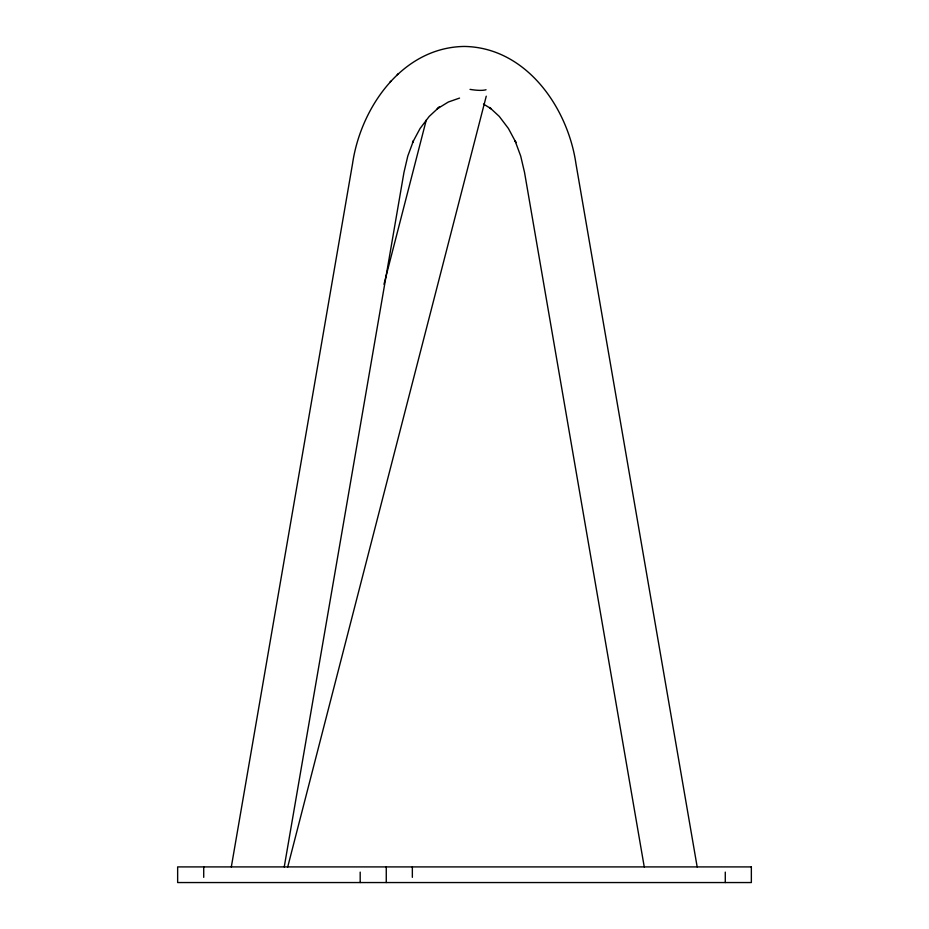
<?xml version="1.0" encoding="UTF-8"?>
<svg xmlns="http://www.w3.org/2000/svg" width="929" height="929" viewBox="0 0 929 929"><rect width="100%" height="100%" fill="white"/><g stroke="black" fill="none" stroke-linecap="round" stroke-linejoin="round"><path stroke-width="1.39" d="M231.321 866.908L352.544 163.69C360.696 107.485 402.396 47.333 464.245 46.45C526.104 47.333 567.793 107.485 575.945 163.69L697.168 866.908M284.239 866.908L403.964 172.422L407.796 156.049L413.44 140.778L412.522 142.578L420.071 128.492L429.198 116.427L439.649 106.742L437.153 108.879L448.347 102.004L459.541 98.091M383.979 284.262L426.272 120.05M287.735 866.908L486.25 96.186M389.948 82.1L390.981 81.044M397.171 74.761L398.274 73.646M483.498 104.071L491.336 108.879L489.676 107.45M489.885 107.718L499.291 116.427L508.418 128.492L515.967 142.578L515.049 140.778L520.693 156.049L524.537 172.422L644.25 866.908M725.282 872.122L725.282 882.55M412.348 866.908L412.348 877.336M386.267 866.908L386.267 882.55M360.185 872.122L360.185 882.55M203.718 866.908L203.718 877.336M486.03 89.753A26.082 6.306 14.4 0 1 470.039 89.381M751.352 866.908L177.648 866.908L177.648 882.55L751.352 882.55L751.352 866.908"/></g></svg>
